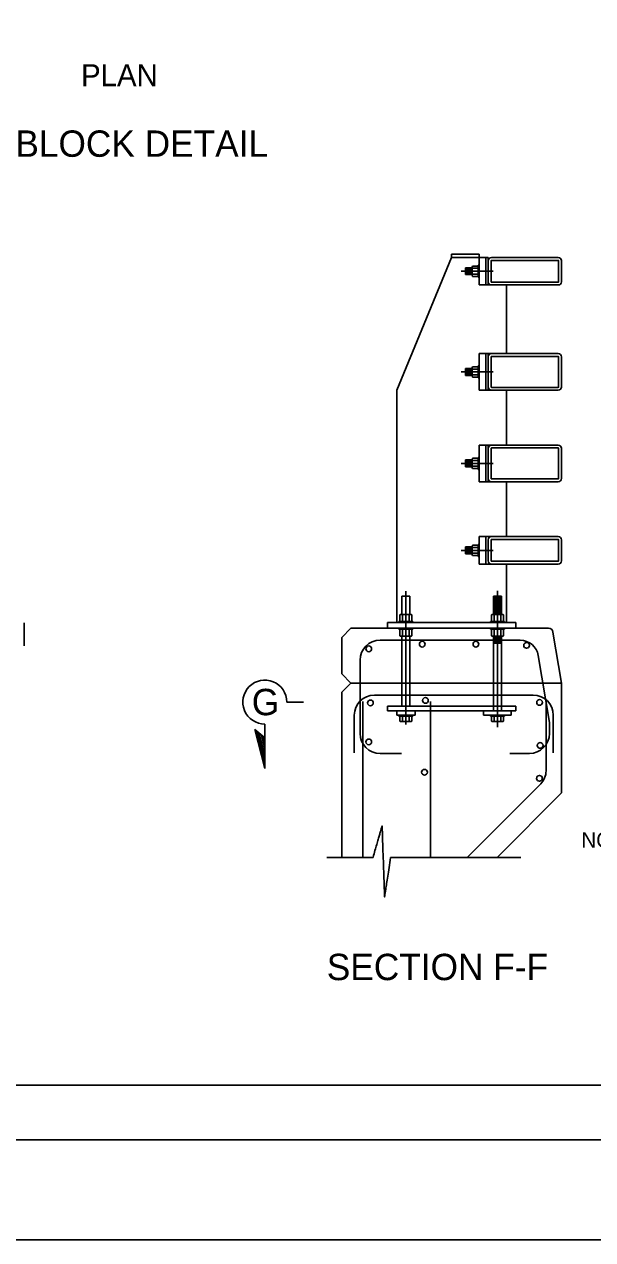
# Model space of a CAD drawing. Extents: x -863 to 897, y -431 to 759.
# Drawn here: x -426 to -167, y -431 to 122 of the extents above; entities that cross this region are included whole.
import ezdxf

# ---------------------------------------------------------------- set-up
doc = ezdxf.new("R2010")
doc.units = 0
for name, color, linetype in [('10 Sheet Format', 7, 'Continuous'), ('201 Center and Station Line', 7, 'Continuous'), ('210 Border', 7, 'Continuous'), ('213 Rebar', 7, 'Continuous'), ('214 Text and Titles', 7, 'Continuous'), ('217 Rebar', 7, 'Continuous'), ('220 Structural Steel', 7, 'Continuous'), ('221 Structural Steel', 7, 'Continuous'), ('240 Concrete', 7, 'Continuous'), ('57 Undefined', 7, 'Continuous')]:
    doc.layers.add(name, color=color, linetype=linetype)

msp = doc.modelspace()

# ---------------------------------------------------------------- linework, layer by layer
at = {"layer": '10 Sheet Format'}
for p, q in [((-782.83, -360.65), (-407.62, -360.65)), ((-407.62, -360.65), (229.39, -360.65)), ((-832.8, -385.65), (867.2, -385.65))]:
    msp.add_line(p, q, dxfattribs=at)
for points in [[(-863.43, 758.96), (896.57, 758.96), (896.57, -431.04), (-863.43, -431.04)], [(-832.8, -385.65), (867.2, -385.65), (867.2, 714.35), (-832.8, 714.35)]]:
    msp.add_lwpolyline(points, close=True, dxfattribs=at)
at = {"layer": '201 Center and Station Line'}
for p, q in [((-226.73, 9.83), (-212.28, 9.83)), ((-226.73, -36.01), (-212.28, -36.01)), ((-226.73, -77.67), (-212.28, -77.67)), ((-226.73, -117.26), (-212.28, -117.26)), ((-251.98, -196.51), (-251.98, -135.75)), ((-210.31, -197.78), (-210.31, -135.64))]:
    msp.add_line(p, q, dxfattribs=at)
at = {"layer": '210 Border'}
for p, q in [((-276.98, -152.67), (-281.14, -156.84)), ((-187.08, -152.67), (-276.98, -152.67)), ((-185.02, -154.41), (-181.14, -177.67)), ((-281.14, -173.51), (-276.98, -177.67)), ((-281.14, -181.84), (-276.98, -177.67))]:
    msp.add_line(p, q, dxfattribs=at)
msp.add_arc((-187.08, -154.76), 2.08, 9.4623, 90, dxfattribs=at)
at = {"layer": '213 Rebar'}
for p, q in [((-263.69, -158.14), (-199.91, -158.14)), ((-191.69, -165.11), (-186.61, -195.54)), ((-272.81, -200.58), (-272.81, -167.26)), ((-271.51, -257.01), (-271.51, -186.01)), ((-266.32, -183.14), (-193.99, -183.14)), ((-240.78, -257.01), (-240.78, -186.01)), ((-188.17, -186.01), (-188.17, -217.62)), ((-275.44, -192.26), (-275.44, -209.48)), ((-184.88, -192.26), (-184.88, -209.48)), ((-186.61, -195.54), (-186.61, -200.58)), ((-254.03, -209.7), (-263.69, -209.7)), ((-204.67, -209.7), (-195.73, -209.7)), ((-190.61, -223.51), (-224.11, -257.01))]:
    msp.add_line(p, q, dxfattribs=at)
for centre in [(-244.49, -159.94), (-220.11, -159.94), (-197.02, -160.49), (-268.87, -162.08), (-268.1, -186.71), (-243.09, -185.55), (-191.09, -186.46), (-268.87, -204.46), (-190.84, -206.05), (-243.48, -218.26), (-191.19, -221.03)]:
    msp.add_circle(centre, 1.3, dxfattribs=at)
for centre, radius, start, end in [((-263.69, -167.26), 9.12, 90, 180), ((-199.91, -166.48), 8.33, 9.4623, 90), ((-266.32, -192.26), 9.12, 90, 180), ((-193.99, -192.26), 9.12, 0, 90), ((-263.69, -200.58), 9.12, 180, 270), ((-195.73, -200.58), 9.12, 270, 0), ((-196.5, -217.62), 8.33, 315, 0)]:
    msp.add_arc(centre, radius, start, end, dxfattribs=at)
at = {"layer": '214 Text and Titles'}
for p, q in [((-425.65, -160.68), (-425.65, -150.21)), ((-306.19, -186.29), (-298.58, -186.29)), ((-316.19, -216.54), (-320.7, -198.86)), ((-316.19, -202.51), (-320.7, -198.86)), ((-316.28, -196.29), (-316.28, -196.29)), ((-316.19, -196.29), (-316.19, -216.54)), ((-316.19, -213.64), (-319.77, -199.62)), ((-316.19, -210.73), (-318.83, -200.37)), ((-316.19, -207.82), (-317.9, -201.13)), ((-316.19, -204.91), (-316.96, -201.89))]:
    msp.add_line(p, q, dxfattribs=at)
msp.add_arc((-316.19, -186.29), 10, 359.9995, 270, dxfattribs=at)
at = {"layer": '217 Rebar'}
for p, q in [((-288, -257.01), (-266.92, -257.01)), ((-258.9, -257.01), (-199.67, -257.01))]:
    msp.add_line(p, q, dxfattribs=at)
msp.add_open_spline([(-258.9, -257.01), (-261.66, -274.99), (-261.66, -274.99), (-262.77, -242.62), (-262.77, -242.62), (-266.92, -257.01)], degree=2, dxfattribs=at)
at = {"layer": '220 Structural Steel'}
for p, q in [((-221.77, 11.39), (-224.89, 11.39)), ((-224.89, 8.26), (-224.89, 11.39)), ((-224.11, 11.39), (-224.11, 8.26)), ((-223.33, 11.39), (-223.33, 8.26)), ((-222.55, 11.39), (-222.55, 8.26)), ((-221.77, 7.98), (-221.77, 11.67)), ((-219.03, 12.17), (-221.61, 12.17)), ((-219.03, 11.14), (-221.58, 11.14)), ((-218.64, 12.56), (-219.03, 12.56)), ((-219.03, 12.56), (-219.03, 7.09)), ((-218.64, 7.09), (-218.64, 12.56)), ((-221.77, 8.26), (-224.89, 8.26)), ((-224.5, 8.65), (-224.5, 11)), ((-223.72, 8.65), (-223.72, 11)), ((-222.94, 8.65), (-222.94, 11)), ((-222.16, 8.65), (-222.16, 11)), ((-219.03, 7.48), (-221.61, 7.48)), ((-219.03, 8.51), (-221.58, 8.51)), ((-218.64, 7.09), (-219.03, 7.09)), ((-221.77, -34.44), (-224.89, -34.44)), ((-224.89, -37.57), (-224.89, -34.44)), ((-221.77, -37.57), (-224.89, -37.57)), ((-224.5, -37.18), (-224.5, -34.83)), ((-224.11, -34.44), (-224.11, -37.57)), ((-223.72, -37.18), (-223.72, -34.83)), ((-223.33, -34.44), (-223.33, -37.57)), ((-222.94, -37.18), (-222.94, -34.83)), ((-222.55, -34.44), (-222.55, -37.57)), ((-222.16, -37.18), (-222.16, -34.83)), ((-221.77, -37.85), (-221.77, -34.16)), ((-219.03, -33.66), (-221.61, -33.66)), ((-219.03, -38.35), (-221.61, -38.35)), ((-219.03, -34.69), (-221.58, -34.69)), ((-219.03, -37.32), (-221.58, -37.32)), ((-218.64, -33.27), (-219.03, -33.27)), ((-219.03, -33.27), (-219.03, -38.74)), ((-218.64, -38.74), (-218.64, -33.27)), ((-218.64, -38.74), (-219.03, -38.74)), ((-221.77, -76.11), (-224.89, -76.11)), ((-224.89, -79.24), (-224.89, -76.11)), ((-224.5, -78.85), (-224.5, -76.5)), ((-224.11, -76.11), (-224.11, -79.24)), ((-223.72, -78.85), (-223.72, -76.5)), ((-223.33, -76.11), (-223.33, -79.24)), ((-222.94, -78.85), (-222.94, -76.5)), ((-222.55, -76.11), (-222.55, -79.24)), ((-222.16, -78.85), (-222.16, -76.5)), ((-221.77, -79.52), (-221.77, -75.83)), ((-219.03, -75.33), (-221.61, -75.33)), ((-219.03, -76.36), (-221.58, -76.36)), ((-218.64, -74.94), (-219.03, -74.94)), ((-219.03, -74.94), (-219.03, -80.41)), ((-218.64, -80.41), (-218.64, -74.94)), ((-221.77, -79.24), (-224.89, -79.24)), ((-219.03, -80.02), (-221.61, -80.02)), ((-219.03, -78.99), (-221.58, -78.99)), ((-218.64, -80.41), (-219.03, -80.41)), ((-221.77, -115.69), (-224.89, -115.69)), ((-224.89, -118.82), (-224.89, -115.69)), ((-224.5, -118.43), (-224.5, -116.08)), ((-224.11, -115.69), (-224.11, -118.82)), ((-223.72, -118.43), (-223.72, -116.08)), ((-223.33, -115.69), (-223.33, -118.82)), ((-222.94, -118.43), (-222.94, -116.08)), ((-222.55, -115.69), (-222.55, -118.82)), ((-222.16, -118.43), (-222.16, -116.08)), ((-221.77, -119.1), (-221.77, -115.41)), ((-219.03, -114.91), (-221.61, -114.91)), ((-219.03, -115.94), (-221.58, -115.94)), ((-218.64, -114.52), (-219.03, -114.52)), ((-219.03, -114.52), (-219.03, -119.99)), ((-218.64, -119.99), (-218.64, -114.52)), ((-221.77, -118.82), (-224.89, -118.82)), ((-219.03, -119.6), (-221.61, -119.6)), ((-219.03, -118.57), (-221.58, -118.57)), ((-218.64, -119.99), (-219.03, -119.99)), ((-253.8, -146.42), (-253.8, -138.09)), ((-253.8, -138.09), (-250.15, -138.09)), ((-250.15, -146.42), (-250.15, -138.09)), ((-212.13, -146.42), (-212.13, -138.09)), ((-212.13, -138.09), (-208.49, -138.09)), ((-208.49, -146.42), (-208.49, -138.09)), ((-208.49, -139), (-212.13, -139)), ((-212.13, -139.91), (-208.49, -139.91)), ((-208.49, -140.82), (-212.13, -140.82)), ((-212.13, -141.74), (-208.49, -141.74)), ((-208.49, -142.65), (-212.13, -142.65)), ((-212.13, -143.56), (-208.49, -143.56)), ((-211.68, -138.55), (-208.94, -138.55)), ((-211.68, -139.46), (-208.94, -139.46)), ((-211.68, -140.37), (-208.94, -140.37)), ((-211.68, -141.28), (-208.94, -141.28)), ((-211.68, -142.19), (-208.94, -142.19)), ((-211.68, -143.1), (-208.94, -143.1)), ((-254.71, -149.61), (-254.71, -146.61)), ((-254.13, -146.42), (-249.82, -146.42)), ((-253.51, -149.61), (-253.51, -146.64)), ((-250.45, -149.61), (-250.45, -146.64)), ((-249.24, -149.61), (-249.24, -146.61)), ((-213.04, -149.61), (-213.04, -146.61)), ((-212.47, -146.42), (-208.16, -146.42)), ((-212.13, -144.47), (-208.49, -144.47)), ((-208.49, -145.38), (-212.13, -145.38)), ((-212.13, -146.29), (-208.49, -146.29)), ((-211.84, -149.61), (-211.84, -146.64)), ((-211.68, -144.02), (-208.94, -144.02)), ((-211.68, -144.93), (-208.94, -144.93)), ((-211.68, -145.84), (-208.94, -145.84)), ((-208.78, -149.61), (-208.78, -146.64)), ((-207.58, -149.61), (-207.58, -146.61)), ((-255.17, -150.07), (-255.17, -149.61)), ((-248.79, -149.61), (-255.17, -149.61)), ((-255.17, -150.07), (-248.79, -150.07)), ((-255.17, -152.67), (-255.17, -153.13)), ((-255.17, -152.67), (-248.79, -152.67)), ((-248.79, -153.13), (-255.17, -153.13)), ((-254.71, -153.13), (-254.71, -156.14)), ((-253.51, -153.13), (-253.51, -156.1)), ((-250.45, -153.13), (-250.45, -156.1)), ((-249.24, -153.13), (-249.24, -156.14)), ((-248.79, -150.07), (-248.79, -149.61)), ((-248.79, -152.67), (-248.79, -153.13)), ((-213.5, -150.07), (-213.5, -149.61)), ((-207.12, -149.61), (-213.5, -149.61)), ((-213.5, -150.07), (-207.12, -150.07)), ((-213.5, -152.67), (-213.5, -153.13)), ((-213.5, -152.67), (-207.12, -152.67)), ((-207.12, -153.13), (-213.5, -153.13)), ((-213.04, -153.13), (-213.04, -156.14)), ((-211.84, -153.13), (-211.84, -156.1)), ((-208.78, -153.13), (-208.78, -156.1)), ((-207.58, -153.13), (-207.58, -156.14)), ((-207.12, -150.07), (-207.12, -149.61)), ((-207.12, -152.67), (-207.12, -153.13)), ((-254.13, -156.32), (-249.82, -156.32)), ((-253.8, -188.15), (-253.8, -156.32)), ((-250.15, -188.15), (-250.15, -156.32)), ((-212.47, -156.32), (-208.16, -156.32)), ((-212.13, -188.15), (-212.13, -156.32)), ((-208.49, -156.71), (-212.13, -156.71)), ((-212.13, -157.62), (-208.49, -157.62)), ((-208.49, -158.53), (-212.13, -158.53)), ((-212.13, -159.44), (-208.49, -159.44)), ((-211.68, -157.16), (-208.94, -157.16)), ((-211.68, -158.08), (-208.94, -158.08)), ((-211.68, -158.99), (-208.94, -158.99)), ((-208.49, -188.15), (-208.49, -156.32)), ((-260.31, -190.24), (-260.31, -188.15)), ((-201.98, -188.15), (-260.31, -188.15)), ((-201.98, -188.15), (-260.31, -188.15)), ((-216.56, -190.24), (-260.31, -190.24)), ((-256.14, -192.32), (-256.14, -190.24)), ((-247.81, -192.32), (-256.14, -192.32)), ((-255.17, -192.78), (-255.17, -192.32)), ((-248.79, -192.32), (-255.17, -192.32)), ((-255.17, -192.78), (-248.79, -192.78)), ((-254.71, -192.78), (-254.71, -195.02)), ((-254.71, -192.78), (-249.24, -192.78)), ((-253.51, -192.78), (-253.51, -194.99)), ((-250.45, -192.78), (-250.45, -194.99)), ((-249.24, -192.78), (-249.24, -195.02)), ((-248.79, -192.78), (-248.79, -192.32)), ((-247.81, -192.32), (-247.81, -190.24)), ((-216.56, -192.32), (-216.56, -190.24)), ((-204.06, -190.24), (-216.56, -190.24)), ((-204.06, -192.32), (-216.56, -192.32)), ((-213.5, -192.78), (-213.5, -192.32)), ((-207.12, -192.32), (-213.5, -192.32)), ((-213.5, -192.78), (-207.12, -192.78)), ((-213.04, -192.78), (-213.04, -195.02)), ((-213.04, -192.78), (-207.58, -192.78)), ((-212.13, -190.24), (-212.13, -188.15)), ((-211.84, -192.78), (-211.84, -194.99)), ((-208.78, -192.78), (-208.78, -194.99)), ((-208.49, -190.24), (-208.49, -188.15)), ((-207.58, -192.78), (-207.58, -195.02)), ((-207.12, -192.78), (-207.12, -192.32)), ((-204.06, -192.32), (-204.06, -190.24)), ((-201.98, -190.24), (-204.06, -190.24)), ((-201.98, -190.24), (-201.98, -188.15)), ((-249.82, -195.21), (-254.13, -195.21)), ((-208.16, -195.21), (-212.47, -195.21))]:
    msp.add_line(p, q, dxfattribs=at)
for centre, radius, start, end in [((-220.91, 11.68), 0.858, 144.7328, 218.62), ((-217.08, 9.83), 4.69, 163.7328, 196.2672), ((-220.91, 7.98), 0.858, 141.38, 215.2672), ((-220.91, -34.16), 0.858, 144.7328, 218.62), ((-217.08, -36.01), 4.69, 163.7328, 196.2672), ((-220.91, -37.85), 0.858, 141.38, 215.2672), ((-220.91, -75.82), 0.858, 144.7328, 218.62), ((-217.08, -77.67), 4.69, 163.7328, 196.2672), ((-220.91, -79.52), 0.858, 141.38, 215.2672), ((-220.91, -115.41), 0.858, 144.7328, 218.62), ((-217.08, -117.26), 4.69, 163.7328, 196.2672), ((-220.91, -119.1), 0.858, 141.38, 215.2672), ((-254.13, -147.42), 1, 51.38, 125.2672), ((-251.98, -151.89), 5.47, 73.7328, 106.2672), ((-249.82, -147.42), 1, 54.7328, 128.62), ((-212.47, -147.42), 1, 51.38, 125.2672), ((-210.31, -151.89), 5.47, 73.7328, 106.2672), ((-208.15, -147.42), 1, 54.7328, 128.62), ((-254.13, -155.32), 1, 234.7328, 308.62), ((-251.98, -150.85), 5.47, 253.7328, 286.2672), ((-249.82, -155.32), 1, 231.38, 305.2672), ((-212.47, -155.32), 1, 234.7328, 308.62), ((-210.31, -150.85), 5.47, 253.7328, 286.2672), ((-208.15, -155.32), 1, 231.38, 305.2672), ((-254.13, -194.21), 1, 234.7328, 308.62), ((-251.98, -189.74), 5.47, 253.7328, 286.2672), ((-249.82, -194.21), 1, 231.38, 305.2672), ((-212.47, -194.21), 1, 234.7328, 308.62), ((-210.31, -189.74), 5.47, 253.7328, 286.2672), ((-208.15, -194.21), 1, 231.38, 305.2672)]:
    msp.add_arc(centre, radius, start, end, dxfattribs=at)
at = {"layer": '221 Structural Steel'}
for p, q in [((-218.64, 17.64), (-231.14, 17.64)), ((-231.14, 16.08), (-231.14, 17.64)), ((-218.64, 16.08), (-218.64, 17.64)), ((-256.14, -44.34), (-231.14, 16.08)), ((-218.64, 16.08), (-231.14, 16.08)), ((-218.64, 3.98), (-218.64, 16.08)), ((-218.64, 3.58), (-218.64, 16.08)), ((-218.64, 16.08), (-214.48, 16.08)), ((-215.52, 3.58), (-215.52, 16.08)), ((-214.48, 3.58), (-214.48, 16.08)), ((-214.48, 5.01), (-214.48, 14.64)), ((-213.17, 5.01), (-213.17, 14.64)), ((-213.04, 16.08), (-182.58, 16.08)), ((-213.04, 14.77), (-182.58, 14.77)), ((-182.45, 5.01), (-182.45, 14.64)), ((-181.14, 5.01), (-181.14, 14.64)), ((-218.64, 3.58), (-182.58, 3.58)), ((-213.04, 4.88), (-182.58, 4.88)), ((-206.14, -27.67), (-206.14, 3.58)), ((-218.64, -39.77), (-218.64, -27.67)), ((-218.64, -44.34), (-218.64, -27.67)), ((-218.64, -27.67), (-182.58, -27.67)), ((-215.52, -44.34), (-215.52, -27.67)), ((-214.48, -44.34), (-214.48, -27.67)), ((-214.48, -38.74), (-214.48, -29.11)), ((-213.17, -42.91), (-213.17, -29.11)), ((-213.04, -28.98), (-182.58, -28.98)), ((-182.45, -43.04), (-182.45, -29.11)), ((-181.14, -42.91), (-181.14, -29.11)), ((-213.04, -43.04), (-182.58, -43.04)), ((-256.14, -150.07), (-256.14, -44.34)), ((-218.64, -44.34), (-182.58, -44.34)), ((-206.14, -69.34), (-206.14, -44.34)), ((-218.64, -81.44), (-218.64, -69.34)), ((-218.64, -81.84), (-218.64, -69.34)), ((-218.64, -69.34), (-182.58, -69.34)), ((-218.64, -86.01), (-218.64, -69.34)), ((-215.52, -86.01), (-215.52, -69.34)), ((-214.48, -86.01), (-214.48, -69.34)), ((-214.48, -80.41), (-214.48, -70.77)), ((-213.17, -84.57), (-213.17, -70.77)), ((-213.04, -70.64), (-182.58, -70.64)), ((-182.45, -84.7), (-182.45, -70.77)), ((-181.14, -84.57), (-181.14, -70.77)), ((-218.64, -86.01), (-182.58, -86.01)), ((-213.04, -84.7), (-182.58, -84.7)), ((-206.14, -111.01), (-206.14, -86.01)), ((-218.64, -123.1), (-218.64, -111.01)), ((-218.64, -123.51), (-218.64, -111.01)), ((-218.64, -111.01), (-182.58, -111.01)), ((-218.64, -123.51), (-218.64, -111.01)), ((-215.52, -123.51), (-215.52, -111.01)), ((-214.48, -122.07), (-214.48, -112.44)), ((-213.17, -122.07), (-213.17, -112.44)), ((-213.04, -112.31), (-182.58, -112.31)), ((-182.45, -122.07), (-182.45, -112.44)), ((-181.14, -122.07), (-181.14, -112.44)), ((-218.64, -123.51), (-182.58, -123.51)), ((-213.04, -122.2), (-182.58, -122.2)), ((-206.14, -150.07), (-206.14, -123.51)), ((-201.98, -150.07), (-260.31, -150.07)), ((-260.31, -152.67), (-260.31, -150.07)), ((-260.31, -152.67), (-201.98, -152.67)), ((-201.98, -152.67), (-201.98, -150.07))]:
    msp.add_line(p, q, dxfattribs=at)
for centre, radius, start, end in [((-213.04, 14.64), 1.43, 90, 180), ((-213.04, 14.64), 0.13, 90, 180), ((-182.58, 14.64), 1.43, 0, 90), ((-182.58, 14.64), 0.13, 0, 90), ((-213.04, 5.01), 1.43, 180, 270), ((-213.04, 5.01), 0.13, 180, 270), ((-182.58, 5.01), 1.43, 270, 0), ((-182.58, 5.01), 0.13, 270, 0), ((-182.58, 5.01), 0.13, 270, 0), ((-213.04, -29.11), 1.43, 90, 180), ((-213.04, -29.11), 0.13, 90, 180), ((-182.58, -29.11), 1.43, 0, 90), ((-182.58, -29.11), 0.13, 0, 90), ((-213.04, -42.91), 1.43, 180, 270), ((-213.04, -42.91), 0.13, 180, 270), ((-182.58, -42.91), 1.43, 270, 0), ((-182.58, -42.91), 0.13, 270, 0), ((-182.58, -42.91), 0.13, 270, 0), ((-213.04, -70.77), 1.43, 90, 180), ((-213.04, -70.77), 0.13, 90, 180), ((-182.58, -70.77), 1.43, 0, 90), ((-182.58, -70.77), 0.13, 0, 90), ((-213.04, -84.57), 1.43, 180, 270), ((-213.04, -84.57), 0.13, 180, 270), ((-182.58, -84.57), 1.43, 270, 0), ((-182.58, -84.57), 0.13, 270, 0), ((-182.58, -84.57), 0.13, 270, 0), ((-213.04, -112.44), 1.43, 90, 180), ((-213.04, -112.44), 0.13, 90, 180), ((-182.58, -112.44), 1.43, 0, 90), ((-182.58, -112.44), 0.13, 0, 90), ((-213.04, -122.07), 1.43, 180, 270), ((-213.04, -122.07), 0.13, 180, 270), ((-182.58, -122.07), 1.43, 270, 0), ((-182.58, -122.07), 0.13, 270, 0), ((-182.58, -122.07), 0.13, 270, 0)]:
    msp.add_arc(centre, radius, start, end, dxfattribs=at)
at = {"layer": '240 Concrete'}
for p, q in [((-281.14, -173.51), (-281.14, -156.84)), ((-281.14, -181.84), (-281.14, -257.01)), ((-276.98, -177.67), (-181.14, -177.67)), ((-181.14, -177.67), (-181.14, -227.67)), ((-181.14, -227.67), (-210.48, -257.01))]:
    msp.add_line(p, q, dxfattribs=at)

# ---------------------------------------------------------------- texts
at = {"layer": '214 Text and Titles'}
for s, height, p in [('G', 12, (-322.11, -192.29)), ('NOTE:', 7, (-172.08, -252.57))]:
    msp.add_text(s, height=height, dxfattribs=at).set_placement(p)
at = {"layer": '57 Undefined'}
for s, height, p in [('PLAN', 10, (-399.82, 94.06)), ('END BLOCK DETAIL', 12, (-468.06, 61.91)), ('SECTION F-F', 12, (-287.97, -312.89))]:
    msp.add_text(s, height=height, dxfattribs=at).set_placement(p)

doc.saveas('drawing.dxf')
